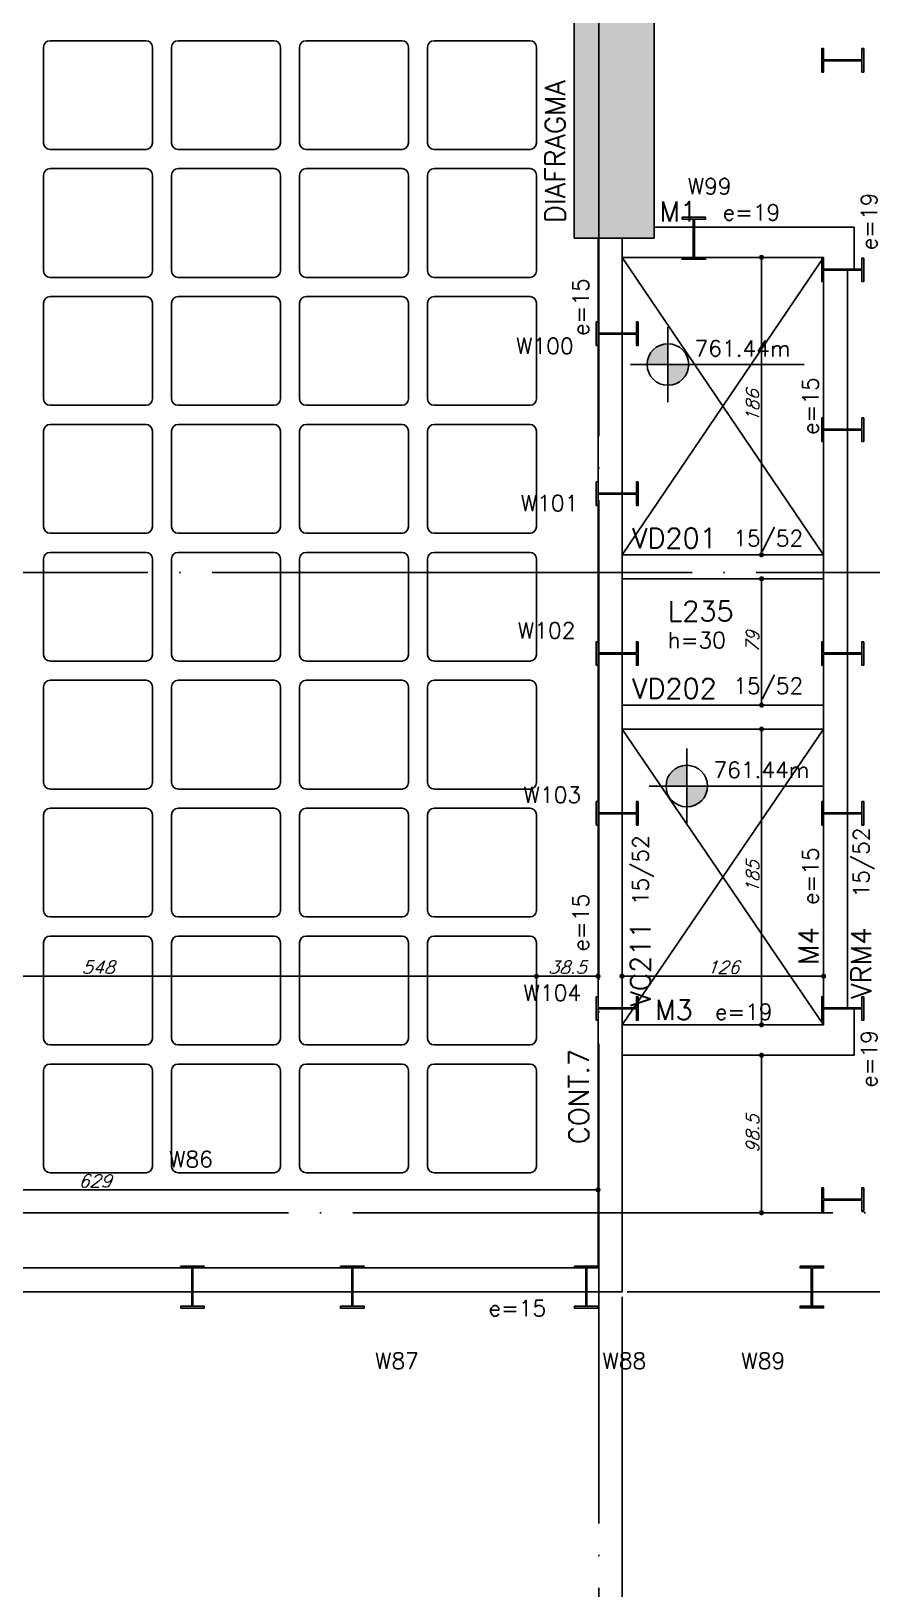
# Model space of a CAD drawing. Extents: x -4172 to 5483, y -2094 to 2406.
# Drawn here: x 2895 to 3421, y -1120 to -146 of the extents above; entities that cross this region are included whole.
import ezdxf
from ezdxf.enums import TextEntityAlignment as Align

# ---------------------------------------------------------------- set-up
doc = ezdxf.new("R2010")
doc.units = 0
doc.header["$LTSCALE"] = 50
doc.header["$MEASUREMENT"] = 0
doc.linetypes.add('EIXO', pattern=[6.8, 6, -0.4, 0, -0.4])
doc.layers.get('0').update_dxf_attribs({"linetype": 'CONTINUOUS'})
doc.layers.get('DEFPOINTS').update_dxf_attribs({"linetype": 'CONTINUOUS'})
for name, color, linetype in [('251', 5, 'CONTINUOUS'), ('F-COTAS', 106, 'CONTINUOUS'), ('F-CUBETA', 1, 'CONTINUOUS'), ('F-EIXO', 12, 'EIXO'), ('F-LAJES-DIM', 2, 'CONTINUOUS'), ('F-LAJES-NOME', 4, 'CONTINUOUS'), ('F-NÍVEL-PLANTA', 2, 'CONTINUOUS'), ('F-PARC-DIM', 2, 'CONTINUOUS'), ('F-PARC-NOME', 4, 'CONTINUOUS'), ('F-PERFIL - W310x52', 4, 'CONTINUOUS'), ('F-PERFIL- W250x38.5', 4, 'CONTINUOUS'), ('F-PILARES-NOME', 170, 'CONTINUOUS'), ('F-SOLIDO-EST', 252, 'CONTINUOUS'), ('F-TEXTO', 6, 'CONTINUOUS'), ('F-VIGAS', 3, 'CONTINUOUS'), ('F-VIGAS-DIM', 2, 'CONTINUOUS'), ('F-VIGAS-NOME', 4, 'CONTINUOUS'), ('F-VÃO', 1, 'CONTINUOUS')]:
    doc.layers.add(name, color=color, linetype=linetype)
doc.styles.add('CP-TEXT-INCL', font='romans.shx', dxfattribs={"oblique": 20})
doc.styles.add('MCP', font='romans.shx')
doc.styles.add('ROMANS', font='romans.shx')
doc.styles.get("Standard").update_dxf_attribs({"font": 'ROMANS.SHX'})
doc.dimstyles.new('CP-COTAS-50', dxfattribs={"dimscale": 0.64, "dimtxt": 12.5, "dimasz": 5, "dimexe": 5, "dimexo": 5, "dimgap": 2.5, "dimtad": 1, "dimdec": 1, "dimdsep": 46, "dimtxsty": 'CP-TEXT-INCL', "dimblk1": 'DOT', "dimblk2": 'DOT', "dimsah": 1, "dimcen": 9, "dimclrd": 256, "dimclre": 256, "dimclrt": 256, "dimadec": 0, "dimazin": 0, "dimtfac": 1, "dimtdec": 1, "dimtmove": 2, "dimatfit": 3, "dimldrblk": 'DOT', "dimfxl": 0, "dimtolj": 1, "dimarcsym": 0})

# ---------------------------------------------------------------- blocks, each defined once
blk = doc.blocks.new('_VAONER063650636500869008690')
at = {"layer": '251', "color": 1}
for p, q in [((-34, 30), (-34, -30)), ((30, 34), (-30, 34)), ((34, -30), (34, 30)), ((-30, -34), (30, -34))]:
    blk.add_line(p, q, dxfattribs=at)
for centre, start, end in [((-30, 30), 90, 180), ((30, 30), 0, 90), ((-30, -30), 180, 270), ((30, -30), 270, 0)]:
    blk.add_arc(centre, 4, start, end, dxfattribs=at)
blk = doc.blocks.new('Nível - Planta')
at = {"layer": 'F-NÍVEL-PLANTA'}
h = blk.add_hatch(color=71, dxfattribs=at)
h.paths.add_polyline_path([(0, 0), (0, 0.26, 0.414214), (-0.26, 0)])
h.paths.add_polyline_path([(0.26, 0), (0, 0), (0, -0.26, 0.414214)])
for p, q in [((0, -0.469), (0, 0.469)), ((-0.469, 0), (1.704, 0))]:
    blk.add_line(p, q, dxfattribs=at)
blk.add_circle((0, 0), 0.26, dxfattribs=at)
at = {"layer": 'F-TEXTO', "color": 3, "style": 'MCP'}
blk.add_attdef('NÍVEL', (0.333, 0.102), '', height=0.2, dxfattribs=at)
blk = doc.blocks.new('*U22')
at = {"layer": 'F-EIXO'}
blk.add_line((0, 0), (7397, 0), dxfattribs=at)
at = {"layer": 'F-TEXTO', "style": 'ROMANS'}
blk.add_attdef('EIXO', text='', height=17.5, dxfattribs=at).set_placement((-28.2072, 0), align=Align.MIDDLE_CENTER)
blk = doc.blocks.new('*U23')
at = {"layer": 'F-EIXO'}
blk.add_line((0, 0), (7484.954, 0), dxfattribs=at)
at = {"layer": 'F-TEXTO', "style": 'ROMANS'}
blk.add_attdef('EIXO', text='', height=17.5, dxfattribs=at).set_placement((-28.2072, 0), align=Align.MIDDLE_CENTER)
blk = doc.blocks.new('*U34')
at = {"layer": 'F-EIXO'}
blk.add_line((0, 0), (0, -3477.88), dxfattribs=at)
at = {"layer": 'F-TEXTO', "style": 'ROMANS'}
blk.add_attdef('EIXO', text='', height=17.5, rotation=360, dxfattribs=at).set_placement((0, 28.21), align=Align.MIDDLE_CENTER)
blk = doc.blocks.new('_DOT')
at = {"color": 0, "linetype": 'ByBlock'}
blk.add_line((-0.5, 0), (-1, 0), dxfattribs=at)
at = {"color": 0, "linetype": 'ByBlock', "const_width": 0.5}
blk.add_lwpolyline([(-0.25, 0, 1), (0.25, 0, 1)], format="xyb", close=True, dxfattribs=at)
blk = doc.blocks.new('*D49')
at = {"layer": 'DEFPOINTS', "color": 0, "linetype": 'Continuous', "transparency": 16777216}
for p in [(-3540, -934.5), (3264.5, -934.5), (3264.5, -1512.87)]:
    blk.add_point(p, dxfattribs=at)
at = {"layer": 'F-COTAS', "linetype": 'Continuous', "lineweight": -2, "transparency": 16777216}
for p, q in [((-3540, -937.7), (-3540, -1516.07)), ((3264.5, -937.7), (3264.5, -1516.07)), ((-3536.8, -1512.87), (3261.3, -1512.87))]:
    blk.add_line(p, q, dxfattribs=at)
at = {"layer": 'F-COTAS', "linetype": 'Continuous', "lineweight": -2, "transparency": 16777216, "xscale": 3.2, "yscale": 3.2, "zscale": 3.2, "rotation": 180}
blk.add_blockref('_DOT', (-3540, -1512.87), dxfattribs=at)
at = {"layer": 'F-COTAS', "linetype": 'Continuous', "lineweight": -2, "transparency": 16777216, "xscale": 3.2, "yscale": 3.2, "zscale": 3.2}
blk.add_blockref('_DOT', (3264.5, -1512.87), dxfattribs=at)
at = {"layer": 'F-COTAS', "linetype": 'Continuous', "transparency": 16777216, "insert": (-137.75, -1507.27), "char_height": 8, "attachment_point": 5, "style": 'CP-TEXT-INCL'}
blk.add_mtext('\\A1;6804.5', dxfattribs=at)
blk = doc.blocks.new('*D50')
at = {"layer": 'DEFPOINTS', "color": 0, "linetype": 'Continuous', "transparency": 16777216}
for p in [(3264.5, -934.5), (3250, -1446.15), (3250, -1462.53)]:
    blk.add_point(p, dxfattribs=at)
at = {"layer": 'F-COTAS', "linetype": 'Continuous', "lineweight": -2, "transparency": 16777216}
for p, q in [((3264.5, -937.7), (3264.5, -1449.35)), ((3250, -1459.33), (3250, -1442.95)), ((3261.3, -1446.15), (3253.2, -1446.15))]:
    blk.add_line(p, q, dxfattribs=at)
at = {"layer": 'F-COTAS', "linetype": 'Continuous', "lineweight": -2, "transparency": 16777216, "xscale": 3.2, "yscale": 3.2, "zscale": 3.2, "rotation": 180}
blk.add_blockref('_DOT', (3250, -1446.15), dxfattribs=at)
at = {"layer": 'F-COTAS', "linetype": 'Continuous', "lineweight": -2, "transparency": 16777216, "xscale": 3.2, "yscale": 3.2, "zscale": 3.2}
blk.add_blockref('_DOT', (3264.5, -1446.15), dxfattribs=at)
at = {"layer": 'F-COTAS', "linetype": 'Continuous', "transparency": 16777216, "insert": (3257.25, -1428.55), "char_height": 8, "attachment_point": 5, "style": 'CP-TEXT-INCL'}
blk.add_mtext('\\A1;14.5', dxfattribs=at)
blk = doc.blocks.new('*D72')
at = {"layer": 'DEFPOINTS', "color": 0, "linetype": 'Continuous', "transparency": 16777216}
for p in [(3284.5, 1699.5), (3600.45, 1699.5), (3264.5, -934.5)]:
    blk.add_point(p, dxfattribs=at)
at = {"layer": 'F-COTAS', "linetype": 'Continuous', "lineweight": -2, "transparency": 16777216}
for p, q in [((3287.7, 1699.5), (3603.65, 1699.5)), ((3600.45, -931.3), (3600.45, 1696.3)), ((3267.7, -934.5), (3603.65, -934.5))]:
    blk.add_line(p, q, dxfattribs=at)
at = {"layer": 'F-COTAS', "linetype": 'Continuous', "lineweight": -2, "transparency": 16777216, "xscale": 3.2, "yscale": 3.2, "zscale": 3.2}
for p, rotation in [((3600.45, 1699.5), 90), ((3600.45, -934.5), 270)]:
    blk.add_blockref('_DOT', p, dxfattribs=dict(at, rotation=rotation))
at = {"layer": 'F-COTAS', "linetype": 'Continuous', "transparency": 16777216, "insert": (3594.85, 382.5), "char_height": 8, "attachment_point": 5, "rotation": 90, "style": 'CP-TEXT-INCL'}
blk.add_mtext('\\A1;2634', dxfattribs=at)
blk = doc.blocks.new('*D73')
at = {"layer": 'DEFPOINTS', "color": 0, "linetype": 'Continuous', "transparency": 16777216}
for p in [(3552.97, -885), (3558.66, -885), (3264.5, -934.5)]:
    blk.add_point(p, dxfattribs=at)
at = {"layer": 'F-COTAS', "linetype": 'Continuous', "lineweight": -2, "transparency": 16777216}
for p, q in [((3556.17, -885), (3561.86, -885)), ((3558.66, -931.3), (3558.66, -888.2)), ((3267.7, -934.5), (3561.86, -934.5))]:
    blk.add_line(p, q, dxfattribs=at)
at = {"layer": 'F-COTAS', "linetype": 'Continuous', "lineweight": -2, "transparency": 16777216, "xscale": 3.2, "yscale": 3.2, "zscale": 3.2}
for p, rotation in [((3558.66, -885), 90), ((3558.66, -934.5), 270)]:
    blk.add_blockref('_DOT', p, dxfattribs=dict(at, rotation=rotation))
at = {"layer": 'F-COTAS', "linetype": 'Continuous', "transparency": 16777216, "insert": (3553.06, -909.75), "char_height": 8, "attachment_point": 5, "rotation": 90, "style": 'CP-TEXT-INCL'}
blk.add_mtext('\\A1;49.5', dxfattribs=at)
blk = doc.blocks.new('*D166')
at = {"layer": 'DEFPOINTS', "color": 0, "linetype": 'Continuous', "transparency": 16777216}
for p in [(3264.5, -738.42), (3390.5, -737.07), (3390.5, -738.42)]:
    blk.add_point(p, dxfattribs=at)
at = {"layer": 'F-COTAS', "linetype": 'Continuous', "lineweight": -2, "transparency": 16777216}
for p, q in [((3264.5, -735.22), (3264.5, -733.87)), ((3267.7, -737.07), (3387.3, -737.07)), ((3390.5, -735.22), (3390.5, -733.87))]:
    blk.add_line(p, q, dxfattribs=at)
at = {"layer": 'F-COTAS', "linetype": 'Continuous', "lineweight": -2, "transparency": 16777216, "xscale": 3.2, "yscale": 3.2, "zscale": 3.2, "rotation": 180}
blk.add_blockref('_DOT', (3264.5, -737.07), dxfattribs=at)
at = {"layer": 'F-COTAS', "linetype": 'Continuous', "lineweight": -2, "transparency": 16777216, "xscale": 3.2, "yscale": 3.2, "zscale": 3.2}
blk.add_blockref('_DOT', (3390.5, -737.07), dxfattribs=at)
at = {"layer": 'F-COTAS', "linetype": 'Continuous', "transparency": 16777216, "insert": (3327.5, -731.47), "char_height": 8, "attachment_point": 5, "style": 'CP-TEXT-INCL'}
blk.add_mtext('\\A1;126', dxfattribs=at)
blk = doc.blocks.new('*D167')
at = {"layer": 'DEFPOINTS', "color": 0, "linetype": 'Continuous', "transparency": 16777216}
for p in [(3211, -737.07), (3211, -740.59), (3249.5, -740.59)]:
    blk.add_point(p, dxfattribs=at)
at = {"layer": 'F-COTAS', "linetype": 'Continuous', "lineweight": -2, "transparency": 16777216}
for p, q in [((3211, -737.39), (3211, -733.87)), ((3246.3, -737.07), (3214.2, -737.07)), ((3249.5, -737.39), (3249.5, -733.87))]:
    blk.add_line(p, q, dxfattribs=at)
at = {"layer": 'F-COTAS', "linetype": 'Continuous', "lineweight": -2, "transparency": 16777216, "xscale": 3.2, "yscale": 3.2, "zscale": 3.2, "rotation": 180}
blk.add_blockref('_DOT', (3211, -737.07), dxfattribs=at)
at = {"layer": 'F-COTAS', "linetype": 'Continuous', "lineweight": -2, "transparency": 16777216, "xscale": 3.2, "yscale": 3.2, "zscale": 3.2}
blk.add_blockref('_DOT', (3249.5, -737.07), dxfattribs=at)
at = {"layer": 'F-COTAS', "linetype": 'Continuous', "transparency": 16777216, "insert": (3230.25, -731.47), "char_height": 8, "attachment_point": 5, "style": 'CP-TEXT-INCL'}
blk.add_mtext('\\A1;38.5', dxfattribs=at)
blk = doc.blocks.new('*D168')
at = {"layer": 'DEFPOINTS', "color": 0, "linetype": 'Continuous', "transparency": 16777216}
for p in [(2663, -737.07), (2663, -751.95), (3211, -751.95)]:
    blk.add_point(p, dxfattribs=at)
at = {"layer": 'F-COTAS', "linetype": 'Continuous', "lineweight": -2, "transparency": 16777216}
for p, q in [((2663, -748.75), (2663, -733.87)), ((3207.8, -737.07), (2666.2, -737.07)), ((3211, -748.75), (3211, -733.87))]:
    blk.add_line(p, q, dxfattribs=at)
at = {"layer": 'F-COTAS', "linetype": 'Continuous', "lineweight": -2, "transparency": 16777216, "xscale": 3.2, "yscale": 3.2, "zscale": 3.2, "rotation": 180}
blk.add_blockref('_DOT', (2663, -737.07), dxfattribs=at)
at = {"layer": 'F-COTAS', "linetype": 'Continuous', "lineweight": -2, "transparency": 16777216, "xscale": 3.2, "yscale": 3.2, "zscale": 3.2}
blk.add_blockref('_DOT', (3211, -737.07), dxfattribs=at)
at = {"layer": 'F-COTAS', "linetype": 'Continuous', "transparency": 16777216, "insert": (2937, -731.47), "char_height": 8, "attachment_point": 5, "style": 'CP-TEXT-INCL'}
blk.add_mtext('\\A1;548', dxfattribs=at)
blk = doc.blocks.new('*D177')
at = {"layer": 'DEFPOINTS', "color": 0, "linetype": 'Continuous', "transparency": 16777216}
for p in [(3351.69, -786.5), (3359.9, -786.5), (3359.9, -885)]:
    blk.add_point(p, dxfattribs=at)
at = {"layer": 'F-COTAS', "linetype": 'Continuous', "lineweight": -2, "transparency": 16777216}
for p, q in [((3356.7, -786.5), (3348.49, -786.5)), ((3351.69, -881.8), (3351.69, -789.7)), ((3356.7, -885), (3348.49, -885))]:
    blk.add_line(p, q, dxfattribs=at)
at = {"layer": 'F-COTAS', "linetype": 'Continuous', "lineweight": -2, "transparency": 16777216, "xscale": 3.2, "yscale": 3.2, "zscale": 3.2}
for p, rotation in [((3351.69, -786.5), 90), ((3351.69, -885), 270)]:
    blk.add_blockref('_DOT', p, dxfattribs=dict(at, rotation=rotation))
at = {"layer": 'F-COTAS', "linetype": 'Continuous', "transparency": 16777216, "insert": (3346.09, -835.75), "char_height": 8, "attachment_point": 5, "rotation": 90, "style": 'CP-TEXT-INCL'}
blk.add_mtext('\\A1;98.5', dxfattribs=at)
blk = doc.blocks.new('*D178')
at = {"layer": 'DEFPOINTS', "color": 0, "linetype": 'Continuous', "transparency": 16777216}
for p in [(3351.69, -582.54), (3351.69, -582.54), (3351.69, -767.5)]:
    blk.add_point(p, dxfattribs=at)
at = {"layer": 'F-COTAS', "linetype": 'Continuous', "lineweight": -2, "transparency": 16777216}
blk.add_line((3351.69, -764.3), (3351.69, -585.74), dxfattribs=at)
at = {"layer": 'F-COTAS', "linetype": 'Continuous', "lineweight": -2, "transparency": 16777216, "xscale": 3.2, "yscale": 3.2, "zscale": 3.2}
for p, rotation in [((3351.69, -582.54), 90), ((3351.69, -767.5), 270)]:
    blk.add_blockref('_DOT', p, dxfattribs=dict(at, rotation=rotation))
at = {"layer": 'F-COTAS', "linetype": 'Continuous', "transparency": 16777216, "insert": (3346.09, -675.02), "char_height": 8, "attachment_point": 5, "rotation": 90, "style": 'CP-TEXT-INCL'}
blk.add_mtext('\\A1;185', dxfattribs=at)
blk = doc.blocks.new('*D222')
at = {"layer": 'DEFPOINTS', "color": 0, "linetype": 'Continuous', "transparency": 16777216}
for p in [(3249.5, -870.71), (2620.5, -899.6), (3249.5, -909.33)]:
    blk.add_point(p, dxfattribs=at)
at = {"layer": 'F-COTAS', "linetype": 'Continuous', "lineweight": -2, "transparency": 16777216}
for p, q in [((2620.5, -896.4), (2620.5, -867.51)), ((2623.7, -870.71), (3246.3, -870.71)), ((3249.5, -906.13), (3249.5, -867.51))]:
    blk.add_line(p, q, dxfattribs=at)
at = {"layer": 'F-COTAS', "linetype": 'Continuous', "lineweight": -2, "transparency": 16777216, "xscale": 3.2, "yscale": 3.2, "zscale": 3.2, "rotation": 180}
blk.add_blockref('_DOT', (2620.5, -870.71), dxfattribs=at)
at = {"layer": 'F-COTAS', "linetype": 'Continuous', "lineweight": -2, "transparency": 16777216, "xscale": 3.2, "yscale": 3.2, "zscale": 3.2}
blk.add_blockref('_DOT', (3249.5, -870.71), dxfattribs=at)
at = {"layer": 'F-COTAS', "linetype": 'Continuous', "transparency": 16777216, "insert": (2935, -865.11), "char_height": 8, "attachment_point": 5, "style": 'CP-TEXT-INCL'}
blk.add_mtext('\\A1;629', dxfattribs=at)
blk = doc.blocks.new('A$C44D756D9')
at = {"layer": 'F-PERFIL- W250x38.5', "linetype": 'Continuous'}
for points in [[(6740.58, -1646.38), (6740.58, -1661.08), (6739.46, -1661.08), (6739.46, -1654.06), (6715.5, -1654.06), (6715.5, -1661.08), (6714.38, -1661.08), (6714.38, -1646.38), (6715.5, -1646.38), (6715.5, -1653.4), (6739.46, -1653.4), (6739.46, -1646.38)], [(6627.03, -1751.92), (6641.73, -1751.92), (6641.73, -1753.04), (6634.71, -1753.04), (6634.71, -1777), (6641.73, -1777), (6641.73, -1778.12), (6627.03, -1778.12), (6627.03, -1777), (6634.05, -1777), (6634.05, -1753.04), (6627.03, -1753.04)], [(6740.58, -1777.38), (6740.58, -1792.08), (6739.46, -1792.08), (6739.46, -1785.06), (6715.5, -1785.06), (6715.5, -1792.08), (6714.38, -1792.08), (6714.38, -1777.38), (6715.5, -1777.38), (6715.5, -1784.4), (6739.46, -1784.4), (6739.46, -1777.38)], [(6599.58, -1817.38), (6599.58, -1832.08), (6598.46, -1832.08), (6598.46, -1825.06), (6574.5, -1825.06), (6574.5, -1832.08), (6573.38, -1832.08), (6573.38, -1817.38), (6574.5, -1817.38), (6574.5, -1824.4), (6598.46, -1824.4), (6598.46, -1817.38)], [(6740.58, -1877.38), (6740.58, -1892.08), (6739.46, -1892.08), (6739.46, -1885.06), (6715.5, -1885.06), (6715.5, -1892.08), (6714.38, -1892.08), (6714.38, -1877.38), (6715.5, -1877.38), (6715.5, -1884.4), (6739.46, -1884.4), (6739.46, -1877.38)], [(6599.58, -1917.38), (6599.58, -1932.08), (6598.46, -1932.08), (6598.46, -1925.06), (6574.5, -1925.06), (6574.5, -1932.08), (6573.38, -1932.08), (6573.38, -1917.38), (6574.5, -1917.38), (6574.5, -1924.4), (6598.46, -1924.4), (6598.46, -1917.38)], [(6599.58, -2017.38), (6599.58, -2032.08), (6598.46, -2032.08), (6598.46, -2025.06), (6574.5, -2025.06), (6574.5, -2032.08), (6573.38, -2032.08), (6573.38, -2017.38), (6574.5, -2017.38), (6574.5, -2024.4), (6598.46, -2024.4), (6598.46, -2017.38)], [(6740.58, -2017.38), (6740.58, -2032.08), (6739.46, -2032.08), (6739.46, -2025.06), (6715.5, -2025.06), (6715.5, -2032.08), (6714.38, -2032.08), (6714.38, -2017.38), (6715.5, -2017.38), (6715.5, -2024.4), (6739.46, -2024.4), (6739.46, -2017.38)], [(6599.58, -2117.38), (6599.58, -2132.08), (6598.46, -2132.08), (6598.46, -2125.06), (6574.5, -2125.06), (6574.5, -2132.08), (6573.38, -2132.08), (6573.38, -2117.38), (6574.5, -2117.38), (6574.5, -2124.4), (6598.46, -2124.4), (6598.46, -2117.38)], [(6740.58, -2117.38), (6740.58, -2132.08), (6739.46, -2132.08), (6739.46, -2125.06), (6715.5, -2125.06), (6715.5, -2132.08), (6714.38, -2132.08), (6714.38, -2117.38), (6715.5, -2117.38), (6715.5, -2124.4), (6739.46, -2124.4), (6739.46, -2117.38)], [(6599.58, -2239.38), (6599.58, -2254.08), (6598.46, -2254.08), (6598.46, -2247.06), (6574.5, -2247.06), (6574.5, -2254.08), (6573.38, -2254.08), (6573.38, -2239.38), (6574.5, -2239.38), (6574.5, -2246.4), (6598.46, -2246.4), (6598.46, -2239.38)], [(6740.58, -2239.38), (6740.58, -2254.08), (6739.46, -2254.08), (6739.46, -2247.06), (6715.5, -2247.06), (6715.5, -2254.08), (6714.38, -2254.08), (6714.38, -2239.38), (6715.5, -2239.38), (6715.5, -2246.4), (6739.46, -2246.4), (6739.46, -2239.38)], [(6740.58, -2359), (6740.58, -2373.7), (6739.46, -2373.7), (6739.46, -2366.68), (6715.5, -2366.68), (6715.5, -2373.7), (6714.38, -2373.7), (6714.38, -2359), (6715.5, -2359), (6715.5, -2366.02), (6739.46, -2366.02), (6739.46, -2359)], [(6328.35, -2434.15), (6313.65, -2434.15), (6313.65, -2433.03), (6320.67, -2433.03), (6320.67, -2409.07), (6313.65, -2409.07), (6313.65, -2407.95), (6328.35, -2407.95), (6328.35, -2409.07), (6321.33, -2409.07), (6321.33, -2433.03), (6328.35, -2433.03)], [(6428.35, -2434.15), (6413.65, -2434.15), (6413.65, -2433.03), (6420.67, -2433.03), (6420.67, -2409.07), (6413.65, -2409.07), (6413.65, -2407.95), (6428.35, -2407.95), (6428.35, -2409.07), (6421.33, -2409.07), (6421.33, -2433.03), (6428.35, -2433.03)], [(6574.47, -2434.15), (6559.77, -2434.15), (6559.77, -2433.03), (6566.79, -2433.03), (6566.79, -2409.07), (6559.77, -2409.07), (6559.77, -2407.95), (6574.47, -2407.95), (6574.47, -2409.07), (6567.45, -2409.07), (6567.45, -2433.03), (6574.47, -2433.03)], [(6700.8, -2407.89), (6715.5, -2407.89), (6715.5, -2409.01), (6708.48, -2409.01), (6708.48, -2432.97), (6715.5, -2432.97), (6715.5, -2434.09), (6700.8, -2434.09), (6700.8, -2432.97), (6707.82, -2432.97), (6707.82, -2409.01), (6700.8, -2409.01)]]:
    blk.add_lwpolyline(points, close=True, dxfattribs=at)
at = {"layer": 'F-PILARES-NOME'}
for s, p in [('W99', (6630.57, -1737.53)), ('W100', (6523.29, -1837.39)), ('W101', (6526.19, -1935.72)), ('W102', (6524.38, -2015.33)), ('W103', (6527.93, -2118.16)), ('W104', (6527.93, -2241.97)), ('W86', (6306.39, -2346.01)), ('W87', (6435.1, -2472.12)), ('W88', (6577.23, -2472.12)), ('W89', (6664.03, -2472.12))]:
    blk.add_text(s, height=10, dxfattribs=at).set_placement(p)
blk = doc.blocks.new('*D440')
at = {"layer": 'DEFPOINTS', "color": 0, "transparency": 16777216}
for p in [(3351.69, -488.5), (3355.78, -488.5), (3355.78, -567.54)]:
    blk.add_point(p, dxfattribs=at)
at = {"layer": 'F-COTAS', "lineweight": -2, "transparency": 16777216}
for p, q in [((3352.58, -488.5), (3348.49, -488.5)), ((3351.69, -564.34), (3351.69, -491.7)), ((3352.58, -567.54), (3348.49, -567.54))]:
    blk.add_line(p, q, dxfattribs=at)
at = {"layer": 'F-COTAS', "lineweight": -2, "transparency": 16777216, "xscale": 3.2, "yscale": 3.2, "zscale": 3.2}
for p, rotation in [((3351.69, -488.5), 90), ((3351.69, -567.54), 270)]:
    blk.add_blockref('_DOT', p, dxfattribs=dict(at, rotation=rotation))
at = {"layer": 'F-COTAS', "transparency": 16777216, "insert": (3346.09, -528.02), "char_height": 8, "attachment_point": 5, "rotation": 90, "style": 'CP-TEXT-INCL'}
blk.add_mtext('\\A1;79', dxfattribs=at)
blk = doc.blocks.new('*D441')
at = {"layer": 'DEFPOINTS', "color": 0, "transparency": 16777216}
for p in [(3351.69, -287.5), (3351.69, -287.5), (3351.69, -473.5)]:
    blk.add_point(p, dxfattribs=at)
at = {"layer": 'F-COTAS', "lineweight": -2, "transparency": 16777216}
blk.add_line((3351.69, -470.3), (3351.69, -290.7), dxfattribs=at)
at = {"layer": 'F-COTAS', "lineweight": -2, "transparency": 16777216, "xscale": 3.2, "yscale": 3.2, "zscale": 3.2}
for p, rotation in [((3351.69, -287.5), 90), ((3351.69, -473.5), 270)]:
    blk.add_blockref('_DOT', p, dxfattribs=dict(at, rotation=rotation))
at = {"layer": 'F-COTAS', "transparency": 16777216, "insert": (3346.09, -380.5), "char_height": 8, "attachment_point": 5, "rotation": 90, "style": 'CP-TEXT-INCL'}
blk.add_mtext('\\A1;186', dxfattribs=at)

msp = doc.modelspace()

# ---------------------------------------------------------------- hatches: boundary and pattern name
at = {"layer": 'F-SOLIDO-EST'}
h = msp.add_hatch(color=256, dxfattribs=at)
h.dxf.hatch_style = 1
h.paths.add_polyline_path([(3284.5, -25.5), (3267.5, -25.5), (3266, -8.5), (3253, -8.5), (3251.5, -25.5), (3234.5, -25.5), (3234.5, -275.5), (3284.5, -275.5)])

# ---------------------------------------------------------------- linework, layer by layer
at = {"layer": 'F-VIGAS'}
for p, q in [((3234.5, -25.5), (3234.5, -275.5)), ((3234.5, -275.5), (3234.5, -25.5)), ((3284.5, -275.5), (3284.5, -25.5)), ((3284.5, -25.5), (3284.5, -275.5)), ((3409.5, -268.5), (3284.5, -268.5)), ((3409.5, -268.5), (3409.5, -294.9)), ((3234.5, -275.5), (3284.5, -275.5)), ((3284.5, -275.5), (3234.5, -275.5)), ((3264.5, -287.5), (3390.5, -287.5)), ((3390.5, -287.5), (3390.5, -527.88)), ((3405.5, -534.9), (3405.5, -295.56)), ((3264.5, -473.5), (3390.5, -473.5)), ((3264.5, -488.5), (3390.5, -488.5)), ((3405.5, -756.9), (3405.5, -535.56)), ((3390.5, -542.88), (3390.5, -767.5)), ((3264.5, -567.54), (3390.5, -567.54)), ((3264.5, -582.54), (3390.5, -582.54)), ((3409.5, -786.5), (3409.5, -757.56)), ((3390.5, -767.5), (3264.5, -767.5)), ((3264.5, -786.5), (3409.5, -786.5))]:
    msp.add_line(p, q, dxfattribs=at)
for points in [[(3249.5, -275.5), (3249.5, -919.5), (1780.632, -919.5), (1544.382, -949.5), (760.5, -949.5), (760.5, -479.5), (645.5, -479.5)], [(2635.67, -934.5), (3264.5, -934.5), (3264.5, -275.5)]]:
    msp.add_lwpolyline(points, dxfattribs=at)
at = {"layer": 'F-VÃO'}
for p, q in [((3264.5, -287.5), (3390.5, -473.5)), ((3264.5, -473.5), (3390.5, -287.5)), ((3264.5, -582.54), (3390.5, -767.5)), ((3264.5, -767.5), (3390.5, -582.54))]:
    msp.add_line(p, q, dxfattribs=at)

# ---------------------------------------------------------------- block references
at = {"layer": 'F-CUBETA'}
for p in [(2937, -186), (3017, -186), (3097, -186), (3177, -186), (2937, -266), (3017, -266), (3097, -266), (3177, -266), (2937, -346), (3017, -346), (3097, -346), (3177, -346), (2937, -426), (3017, -426), (3097, -426), (3177, -426), (2937, -506), (3017, -506), (3097, -506), (3177, -506), (2937, -586), (3017, -586), (3097, -586), (3177, -586), (2937, -666), (3017, -666), (3097, -666), (3177, -666), (2937, -746), (3017, -746), (3097, -746), (3177, -746), (2937, -826), (3017, -826), (3097, -826), (3177, -826)]:
    msp.add_blockref('_VAONER063650636500869008690', p, dxfattribs=at)
at = {"layer": 'F-EIXO', "linetype": 'Continuous'}
for name, p in [('*U34', (3250, 1941.357)), ('*U23', (-3793.715, -484.5)), ('*U22', (-3705.761, -885))]:
    msp.add_blockref(name, p, dxfattribs=at)
at = {"layer": 'F-NÍVEL-PLANTA', "linetype": 'Continuous', "xscale": 50, "yscale": 50, "zscale": 50}
for p in [(3293.173, -354.5), (3304.991, -618.15)]:
    msp.add_blockref('Nível - Planta', p, dxfattribs=at).add_auto_attribs({'NÍVEL': '761.44m'})
at = {"layer": 'F-PERFIL - W310x52'}
msp.add_blockref('A$C44D756D9', (-3325, 1489.5), dxfattribs=at)

# ---------------------------------------------------------------- texts
at = {"layer": 'F-LAJES-DIM', "linetype": 'Continuous', "style": 'MCP'}
msp.add_text('h=30', height=10, dxfattribs=at).set_placement((3293.004, -531.933))
at = {"layer": 'F-LAJES-NOME', "linetype": 'Continuous', "style": 'MCP'}
msp.add_text('L235', height=12.5, dxfattribs=at).set_placement((3293.004, -514.933))
at = {"layer": 'F-PARC-DIM', "style": 'MCP'}
for p in [(3243.745, -336.587), (3243.745, -721.587)]:
    msp.add_text('e=15', height=10, rotation=90, dxfattribs=at).set_placement(p)
msp.add_text('e=15', height=10, dxfattribs=at).set_placement((3181.109, -949.742))
at = {"layer": 'F-PARC-NOME', "style": 'MCP'}
for s, p in [('DIAFRAGMA', (3228.998, -265.999)), ('CONT.7', (3243.745, -842.087))]:
    msp.add_text(s, height=12.5, rotation=90, dxfattribs=at).set_placement(p)
at = {"layer": 'F-VIGAS-DIM', "linetype": 'Continuous', "style": 'MCP'}
for s, p in [('e=19', (3423.919, -283.014)), ('e=15', (3387.375, -398.5)), ('15/52', (3281.124, -692.63)), ('15/52', (3419.054, -687.824)), ('e=15', (3387.375, -692.5)), ('e=19', (3423.919, -806.8))]:
    msp.add_text(s, height=10, rotation=90, dxfattribs=at).set_placement(p)
for s, p in [('e=19', (3327.403, -264.375)), ('15/52', (3334.032, -468.198)), ('15/52', (3334.032, -560.457)), ('e=19', (3322.605, -764.375))]:
    msp.add_text(s, height=10, dxfattribs=at).set_placement(p)
at = {"layer": 'F-VIGAS-NOME', "linetype": 'Continuous', "style": 'MCP'}
for s, p in [('M1', (3287.793, -265.058)), ('VD201', (3270.713, -469.32)), ('VD202', (3270.713, -563.36)), ('M3', (3285.105, -764.375))]:
    msp.add_text(s, height=12.5, dxfattribs=at).set_placement(p)
for s, p in [('VC211', (3282.246, -755.948)), ('M4', (3387.375, -730)), ('VRM4', (3420.176, -751.143))]:
    msp.add_text(s, height=12.5, rotation=90, dxfattribs=at).set_placement(p)

# ---------------------------------------------------------------- dimensions: what is measured, and where the dimension line sits
at = {"layer": 'F-COTAS', "linetype": 'Continuous'}
for base, p2, picture, middle in [((3600.453, 1699.5), (3284.5, 1699.5), '*D72', (3594.853, 382.5)), ((3558.66, -885), (3552.975, -885), '*D73', (3553.06, -909.75))]:
    dim = msp.add_linear_dim(base=base, p1=(3264.5, -934.5), p2=p2, angle=90, dimstyle='CP-COTAS-50', dxfattribs=at)
    dim.commit()
    dim.dimension.update_dxf_attribs({"geometry": picture, "text_midpoint": middle})
at = {"layer": 'F-COTAS'}
for base, p1, p2, picture, middle in [((3351.687, -287.5), (3351.687, -473.5), (3351.687, -287.5), '*D441', (3346.087, -380.5)), ((3351.687, -488.5), (3355.785, -567.54), (3355.785, -488.5), '*D440', (3346.087, -528.02))]:
    dim = msp.add_linear_dim(base=base, p1=p1, p2=p2, angle=90, dimstyle='CP-COTAS-50', dxfattribs=at)
    dim.commit()
    dim.dimension.update_dxf_attribs({"geometry": picture, "text_midpoint": middle})
at = {"layer": 'F-COTAS', "linetype": 'Continuous'}
for base, p1, p2, picture, middle in [((3351.687, -582.54), (3351.687, -767.5), (3351.687, -582.54), '*D178', (3346.087, -675.02)), ((3351.687, -786.5), (3359.902, -885), (3359.902, -786.5), '*D177', (3346.087, -835.75))]:
    dim = msp.add_linear_dim(base=base, p1=p1, p2=p2, angle=90, dimstyle='CP-COTAS-50', override={"dimfxl": 7.5}, dxfattribs=at)
    dim.commit()
    dim.dimension.update_dxf_attribs({"geometry": picture, "text_midpoint": middle})
for base, p1, p2, picture, middle in [((2663, -737.072), (3211, -751.949), (2663, -751.949), '*D168', (2937, -731.472)), ((3211, -737.072), (3249.5, -740.593), (3211, -740.593), '*D167', (3230.25, -731.472)), ((3390.5, -737.072), (3264.5, -738.418), (3390.5, -738.418), '*D166', (3327.5, -731.472)), ((3249.5, -870.708), (2620.5, -899.596), (3249.5, -909.331), '*D222', (2935, -865.108))]:
    dim = msp.add_linear_dim(base=base, p1=p1, p2=p2, dimstyle='CP-COTAS-50', override={"dimfxl": 7.5}, dxfattribs=at)
    dim.commit()
    dim.dimension.update_dxf_attribs({"geometry": picture, "text_midpoint": middle})
for base, p1, p2, picture, middle in [((3264.5, -1512.867), (-3540, -934.5), (3264.5, -934.5), '*D49', (-137.75, -1507.267)), ((3250, -1446.152), (3264.5, -934.5), (3250, -1462.526), '*D50', (3257.25, -1428.552))]:
    dim = msp.add_linear_dim(base=base, p1=p1, p2=p2, dimstyle='CP-COTAS-50', dxfattribs=at)
    dim.commit()
    dim.dimension.update_dxf_attribs({"geometry": picture, "text_midpoint": middle})

doc.saveas('drawing.dxf')
